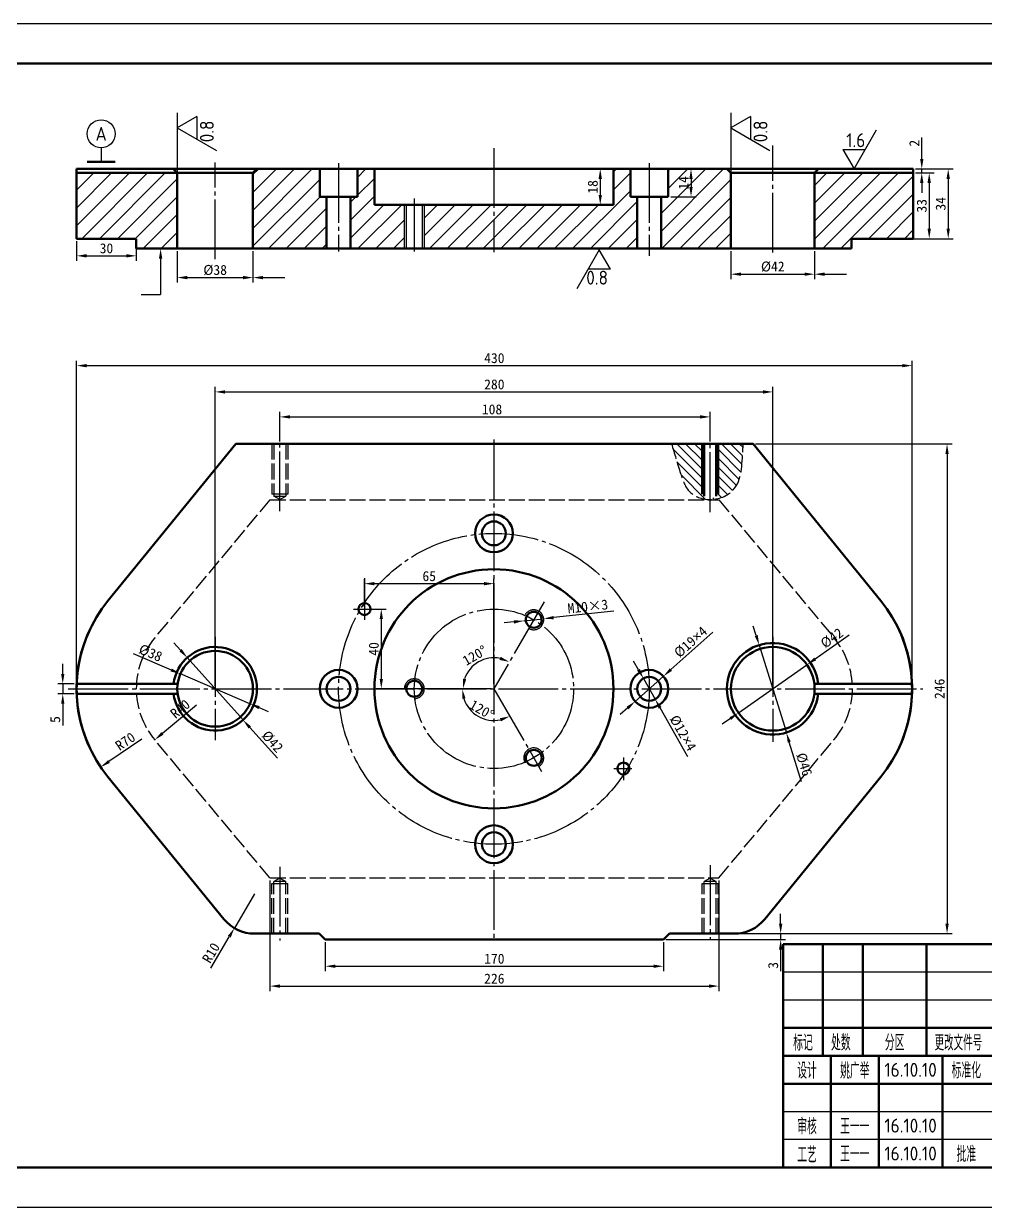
# Model space of a CAD drawing. Header units: millimetres. Extents: x 1179 to 3295, y -300 to 347.
# Drawn here: x 2914.1 to 3155.6, y 49 to 346 of the extents above; entities that cross this region are included whole.
import ezdxf
from ezdxf.enums import TextEntityAlignment as Align

# ---------------------------------------------------------------- set-up
doc = ezdxf.new("R2010")
doc.units = ezdxf.units.MM
doc.linetypes.add('点画线', pattern=[18, 15, -1, 1, -1])
doc.linetypes.add('虚线', pattern=[5, 4, -1])
for name, color, linetype in [('剖面线', 3, 'Continuous'), ('尺寸标注 @ 1', 6, 'Continuous'), ('文字', 7, 'Continuous'), ('标注', 3, 'Continuous'), ('点画线', 1, '点画线'), ('细实线', 1, 'Continuous'), ('虚线', 2, '虚线'), ('辅助线', 4, 'Continuous')]:
    doc.layers.add(name, color=color, linetype=linetype)
doc.layers.add('粗实线', color=7, linetype='Continuous', lineweight=50)
doc.styles.add('数字直体', font='isocp.shx')
doc.styles.add('汉字长仿宋体', font='hyswlongfangsong.ttf', dxfattribs={"width": 0.67})
doc.dimstyles.new('ISO-25', dxfattribs={"dimtxt": 2.5, "dimasz": 2.5, "dimexe": 1.25, "dimexo": 0.625, "dimtad": 1, "dimdsep": 46, "dimtxsty": 'Standard', "dimcen": 2.5, "dimadec": 0, "dimazin": 0, "dimtfac": 1, "dimtmove": 0, "dimatfit": 3, "dimfxl": 1, "dimarcsym": 0})

# ---------------------------------------------------------------- blocks, each defined once
blk = doc.blocks.new('不装订A3(带注释性)')
at = {"layer": '粗实线'}
for p, q in [((0, 277), (-400, 277)), ((0, 56), (-180, 56)), ((-180, 56), (-180, 0)), ((-180, 56), (-180, 28)), ((-170, 56), (-170, 28)), ((-160, 56), (-160, 28)), ((-144, 56), (-144, 28)), ((-100, 35), (-180, 35)), ((-50, 28), (-180, 28)), ((-168, 28), (-168, 0)), ((-156, 28), (-156, 0)), ((-140, 28), (-140, 0)), ((-100, 21), (-180, 21)), ((-400, 0), (0, 0)), ((-180, 0), (0, 0))]:
    blk.add_line(p, q, dxfattribs=at)
at = {"layer": '细实线'}
for p, q in [((-100, 49), (-180, 49)), ((-100, 42), (-180, 42)), ((-100, 14), (-180, 14)), ((-100, 7), (-180, 7))]:
    blk.add_line(p, q, dxfattribs=at)
at = {"layer": '辅助线'}
blk.add_lwpolyline([(-410, -10), (10, -10), (10, 287), (-410, 287)], close=True, dxfattribs=at)
at = {"layer": '文字', "style": '汉字长仿宋体', "width": 0.67}
for s, height, p in [('标记', 3.5, (-175, 31.5)), ('处数', 3.5, (-165.51, 31.5)), ('分区', 3.5, (-152, 31.5)), ('更改文件号', 3.4, (-136, 31.5)), ('标准化', 3.5, (-134, 24.54)), ('设计', 3.5, (-174, 24.5)), ('审核', 3.5, (-174, 10.5)), ('工艺', 3.5, (-174, 3.46)), ('批准', 3.5, (-134, 3.54))]:
    blk.add_text(s, height=height, dxfattribs=at).set_placement(p, align=Align.MIDDLE)
for tag, height, p in [('单位名称', 7, (-25, 47)), ('图名', 7, (-25, 28)), ('设计者', 3.5, (-162, 24.46)), ('标准化', 3.5, (-122, 24.46)), ('质量', 3.5, (-68, 13.5)), ('审核者', 3.5, (-162, 10.46)), ('工艺者', 3.5, (-162, 3.54)), ('批准者', 3.5, (-122, 3.54))]:
    blk.add_attdef(tag, text='', height=height, dxfattribs=at).set_placement(p, align=Align.MIDDLE)
at = {"layer": '文字', "style": '数字直体'}
for tag, height, p in [('45', 5, (-75, 42)), ('16.10.10', 3.5, (-148, 24.5)), ('16.10.10', 3.5, (-108, 24.5)), ('1:1', 3.5, (-56, 13.5)), ('16.10.10', 3.5, (-148, 10.5)), ('001', 5, (-25, 9)), ('1', 3.5, (-87.01, 4.2)), ('1', 3.5, (-63.1, 4.31)), ('16.10.10', 3.5, (-148, 3.5)), ('16.10.10', 3.5, (-108, 3.57))]:
    blk.add_attdef(tag, text='', height=height, dxfattribs=at).set_placement(p, align=Align.MIDDLE)
blk = doc.blocks.new('*D64')
at = {"layer": 'Defpoints', "color": 0, "transparency": 16777216}
for p in [(2955.18, 186.9), (2969.2, 171.26)]:
    blk.add_point(p, dxfattribs=at)
at = {"layer": '标注', "color": 0, "lineweight": -2, "transparency": 16777216}
for p, q in [((2953.51, 188.76), (2951.84, 190.62)), ((2955.18, 186.9), (2969.2, 171.26)), ((2977.82, 161.65), (2970.87, 169.4))]:
    blk.add_line(p, q, dxfattribs=at)
at = {"layer": '标注', "color": 0, "transparency": 16777216}
for points in [[(2953.82, 189.04), (2953.2, 188.48), (2955.18, 186.9)], [(2971.18, 169.68), (2970.56, 169.12), (2969.2, 171.26)]]:
    blk.add_solid(points, dxfattribs=at)
at = {"layer": '标注', "color": 0, "transparency": 16777216, "insert": (2976.57, 165.84), "char_height": 2.5, "attachment_point": 5, "rotation": 311.8825}
blk.add_mtext('%%C42', dxfattribs=at)
blk = doc.blocks.new('*D65')
at = {"layer": 'Defpoints', "color": 0, "transparency": 16777216}
for p in [(2953.45, 182.82), (2970.92, 175.34)]:
    blk.add_point(p, dxfattribs=at)
at = {"layer": '标注', "color": 0, "lineweight": -2, "transparency": 16777216}
for p, q in [((2941.58, 187.9), (2951.16, 183.8)), ((2970.92, 175.34), (2953.45, 182.82)), ((2973.22, 174.36), (2975.52, 173.37))]:
    blk.add_line(p, q, dxfattribs=at)
at = {"layer": '标注', "color": 0, "transparency": 16777216}
for points in [[(2951.32, 184.18), (2950.99, 183.42), (2953.45, 182.82)], [(2973.38, 174.74), (2973.06, 173.97), (2970.92, 175.34)]]:
    blk.add_solid(points, dxfattribs=at)
at = {"layer": '标注', "color": 0, "transparency": 16777216, "insert": (2945.96, 188.07), "char_height": 2.5, "attachment_point": 5, "rotation": 336.8312}
blk.add_mtext('%%C38', dxfattribs=at)
blk = doc.blocks.new('*D59')
at = {"layer": 'Defpoints', "color": 0, "transparency": 16777216}
for p in [(3074.74, 182.23), (3067.64, 175.93)]:
    blk.add_point(p, dxfattribs=at)
at = {"layer": '标注', "color": 0, "lineweight": -2, "transparency": 16777216}
for p, q in [((3087.17, 193.27), (3076.61, 183.89)), ((3067.64, 175.93), (3074.74, 182.23)), ((3065.77, 174.27), (3063.9, 172.61))]:
    blk.add_line(p, q, dxfattribs=at)
at = {"layer": '标注', "color": 0, "transparency": 16777216}
for points in [[(3076.33, 184.2), (3076.89, 183.58), (3074.74, 182.23)], [(3065.49, 174.58), (3066.04, 173.95), (3067.64, 175.93)]]:
    blk.add_solid(points, dxfattribs=at)
at = {"layer": '标注', "color": 0, "transparency": 16777216, "insert": (3081.58, 190.81), "char_height": 2.5, "attachment_point": 5, "rotation": 41.6056}
blk.add_mtext('%%C19{\\fArial|b0|i0|c0|p34;×}4', dxfattribs=at)
blk = doc.blocks.new('*D66')
at = {"layer": 'Defpoints', "color": 0, "transparency": 16777216}
for p in [(3039.7, 196.13), (3044.67, 196.67)]:
    blk.add_point(p, dxfattribs=at)
at = {"layer": '标注', "color": 0, "lineweight": -2, "transparency": 16777216}
for p, q in [((3039.7, 196.13), (3044.67, 196.67)), ((3062.3, 198.55), (3047.16, 196.93)), ((3037.22, 195.87), (3034.73, 195.6))]:
    blk.add_line(p, q, dxfattribs=at)
at = {"layer": '标注', "color": 0, "transparency": 16777216}
for points in [[(3037.17, 196.28), (3037.26, 195.45), (3039.7, 196.13)], [(3047.12, 197.35), (3047.2, 196.52), (3044.67, 196.67)]]:
    blk.add_solid(points, dxfattribs=at)
at = {"layer": '标注', "color": 0, "transparency": 16777216, "insert": (3055.77, 199.74), "char_height": 2.5, "attachment_point": 5, "rotation": 6.1027}
blk.add_mtext('M10{\\fSimSun|b0|i0|c134|p2;×}3', dxfattribs=at)
blk = doc.blocks.new('*D67')
at = {"layer": 'Defpoints', "color": 0, "transparency": 16777216}
for p in [(3069.71, 181.69), (3072.66, 176.47)]:
    blk.add_point(p, dxfattribs=at)
at = {"layer": '标注', "color": 0, "lineweight": -2, "transparency": 16777216}
for p, q in [((3068.48, 183.87), (3067.25, 186.04)), ((3069.71, 181.69), (3072.66, 176.47)), ((3080.85, 162), (3073.9, 174.29))]:
    blk.add_line(p, q, dxfattribs=at)
at = {"layer": '标注', "color": 0, "transparency": 16777216}
for points in [[(3068.84, 184.07), (3068.12, 183.66), (3069.71, 181.69)], [(3074.26, 174.5), (3073.53, 174.09), (3072.66, 176.47)]]:
    blk.add_solid(points, dxfattribs=at)
at = {"layer": '标注', "color": 0, "transparency": 16777216, "insert": (3079.62, 167.98), "char_height": 2.5, "attachment_point": 5, "rotation": 299.4884}
blk.add_mtext('%%C12{\\fArial|b0|i0|c0|p34;×}4', dxfattribs=at)
blk = doc.blocks.new('*D68')
at = {"layer": 'Defpoints', "color": 0, "transparency": 16777216}
for p in [(3098.77, 190.06), (3105.6, 168.1)]:
    blk.add_point(p, dxfattribs=at)
at = {"layer": '标注', "color": 0, "lineweight": -2, "transparency": 16777216}
for p, q in [((3098.03, 192.45), (3097.29, 194.83)), ((3098.77, 190.06), (3105.6, 168.1)), ((3109.44, 155.76), (3106.35, 165.71))]:
    blk.add_line(p, q, dxfattribs=at)
at = {"layer": '标注', "color": 0, "transparency": 16777216}
for points in [[(3098.43, 192.57), (3097.63, 192.32), (3098.77, 190.06)], [(3106.74, 165.83), (3105.95, 165.59), (3105.6, 168.1)]]:
    blk.add_solid(points, dxfattribs=at)
at = {"layer": '标注', "color": 0, "transparency": 16777216, "insert": (3110.05, 160.1), "char_height": 2.5, "attachment_point": 5, "rotation": 287.277}
blk.add_mtext('%%C46', dxfattribs=at)
blk = doc.blocks.new('*D69')
at = {"layer": 'Defpoints', "color": 0, "transparency": 16777216}
for p in [(3110.78, 185.11), (3093.59, 173.05)]:
    blk.add_point(p, dxfattribs=at)
at = {"layer": '标注', "color": 0, "lineweight": -2, "transparency": 16777216}
for p, q in [((3121.35, 192.53), (3112.83, 186.55)), ((3093.59, 173.05), (3110.78, 185.11)), ((3091.55, 171.61), (3089.5, 170.17))]:
    blk.add_line(p, q, dxfattribs=at)
at = {"layer": '标注', "color": 0, "transparency": 16777216}
for points in [[(3112.59, 186.89), (3113.07, 186.21), (3110.78, 185.11)], [(3091.31, 171.95), (3091.79, 171.27), (3093.59, 173.05)]]:
    blk.add_solid(points, dxfattribs=at)
at = {"layer": '标注', "color": 0, "transparency": 16777216, "insert": (3117.04, 191.79), "char_height": 2.5, "attachment_point": 5, "rotation": 35.0657}
blk.add_mtext('%%C42', dxfattribs=at)
blk = doc.blocks.new('*D70')
at = {"layer": 'Defpoints', "color": 0, "transparency": 16777216}
for p in [(2999.69, 199.08), (3003.9, 179.08), (3032.19, 179.08)]:
    blk.add_point(p, dxfattribs=at)
at = {"layer": '标注', "color": 0, "lineweight": -2, "transparency": 16777216}
for p, q in [((3000.31, 199.08), (3005.15, 199.08)), ((3003.9, 196.58), (3003.9, 181.58)), ((3031.56, 179.08), (3002.65, 179.08))]:
    blk.add_line(p, q, dxfattribs=at)
at = {"layer": '标注', "color": 0, "transparency": 16777216}
for points in [[(3003.49, 196.58), (3004.32, 196.58), (3003.9, 199.08)], [(3003.49, 181.58), (3004.32, 181.58), (3003.9, 179.08)]]:
    blk.add_solid(points, dxfattribs=at)
at = {"layer": '标注', "color": 0, "transparency": 16777216, "insert": (3002.03, 189.08), "char_height": 2.5, "attachment_point": 5, "rotation": 90}
blk.add_mtext('40', dxfattribs=at)
blk = doc.blocks.new('*D71')
at = {"layer": 'Defpoints', "color": 0, "transparency": 16777216}
for p in [(3032.19, 205.46), (2999.69, 199.08), (3032.19, 179.7)]:
    blk.add_point(p, dxfattribs=at)
at = {"layer": '标注', "color": 0, "lineweight": -2, "transparency": 16777216}
for p, q in [((2999.69, 199.7), (2999.69, 206.71)), ((3002.19, 205.46), (3029.69, 205.46)), ((3032.19, 180.33), (3032.19, 206.71))]:
    blk.add_line(p, q, dxfattribs=at)
at = {"layer": '标注', "color": 0, "transparency": 16777216}
for points in [[(3002.19, 205.88), (3002.19, 205.04), (2999.69, 205.46)], [(3029.69, 205.88), (3029.69, 205.04), (3032.19, 205.46)]]:
    blk.add_solid(points, dxfattribs=at)
at = {"layer": '标注', "color": 0, "transparency": 16777216, "insert": (3015.94, 207.34), "char_height": 2.5, "attachment_point": 5}
blk.add_mtext('65', dxfattribs=at)
blk = doc.blocks.new('*D60')
at = {"layer": 'Defpoints', "color": 0, "transparency": 16777216}
for p in [(3137.42, 308.52), (3135.92, 292.02), (3141.47, 292.02)]:
    blk.add_point(p, dxfattribs=at)
at = {"layer": '标注', "color": 0, "lineweight": -2, "transparency": 16777216}
for p, q in [((3138.05, 308.52), (3142.72, 308.52)), ((3141.47, 306.02), (3141.47, 294.52)), ((3136.55, 292.02), (3142.72, 292.02))]:
    blk.add_line(p, q, dxfattribs=at)
at = {"layer": '标注', "color": 0, "transparency": 16777216}
for points in [[(3141.05, 306.02), (3141.89, 306.02), (3141.47, 308.52)], [(3141.05, 294.52), (3141.89, 294.52), (3141.47, 292.02)]]:
    blk.add_solid(points, dxfattribs=at)
at = {"layer": '标注', "color": 0, "transparency": 16777216, "insert": (3139.6, 300.27), "char_height": 2.5, "attachment_point": 5, "rotation": 90}
blk.add_mtext('33', dxfattribs=at)
blk = doc.blocks.new('*D72')
at = {"layer": 'Defpoints', "color": 0, "transparency": 16777216}
for p in [(3137.42, 309.52), (3135.92, 292.02), (3146.24, 292.02)]:
    blk.add_point(p, dxfattribs=at)
at = {"layer": '标注', "color": 0, "lineweight": -2, "transparency": 16777216}
for p, q in [((3138.05, 309.52), (3147.49, 309.52)), ((3146.24, 307.02), (3146.24, 294.52)), ((3136.55, 292.02), (3147.49, 292.02))]:
    blk.add_line(p, q, dxfattribs=at)
at = {"layer": '标注', "color": 0, "transparency": 16777216}
for points in [[(3145.82, 307.02), (3146.66, 307.02), (3146.24, 309.52)], [(3145.82, 294.52), (3146.66, 294.52), (3146.24, 292.02)]]:
    blk.add_solid(points, dxfattribs=at)
at = {"layer": '标注', "color": 0, "transparency": 16777216, "insert": (3144.36, 300.77), "char_height": 2.5, "attachment_point": 5, "rotation": 90}
blk.add_mtext('34', dxfattribs=at)
blk = doc.blocks.new('*D73')
at = {"layer": 'Defpoints', "color": 0, "transparency": 16777216}
for p in [(3137.42, 309.52), (3137.42, 308.52), (3139.6, 308.52)]:
    blk.add_point(p, dxfattribs=at)
at = {"layer": '标注', "color": 0, "lineweight": -2, "transparency": 16777216}
for p, q in [((3139.6, 312.02), (3139.6, 317.44)), ((3138.05, 309.52), (3140.85, 309.52)), ((3139.6, 308.52), (3139.6, 309.52)), ((3138.05, 308.52), (3140.85, 308.52)), ((3139.6, 306.02), (3139.6, 303.52))]:
    blk.add_line(p, q, dxfattribs=at)
at = {"layer": '标注', "color": 0, "transparency": 16777216}
for points in [[(3139.18, 312.02), (3140.02, 312.02), (3139.6, 309.52)], [(3139.18, 306.02), (3140.02, 306.02), (3139.6, 308.52)]]:
    blk.add_solid(points, dxfattribs=at)
at = {"layer": '标注', "color": 0, "transparency": 16777216, "insert": (3137.73, 315.98), "char_height": 2.5, "attachment_point": 5, "rotation": 90}
blk.add_mtext('2', dxfattribs=at)
blk = doc.blocks.new('*D74')
at = {"layer": 'Defpoints', "color": 0, "transparency": 16777216}
for p in [(2989.84, 116.14), (3074.75, 116.14), (3074.75, 109.47)]:
    blk.add_point(p, dxfattribs=at)
at = {"layer": '标注', "color": 0, "lineweight": -2, "transparency": 16777216}
for p, q in [((2989.84, 115.52), (2989.84, 108.22)), ((3074.75, 115.52), (3074.75, 108.22)), ((2992.34, 109.47), (3072.25, 109.47))]:
    blk.add_line(p, q, dxfattribs=at)
at = {"layer": '标注', "color": 0, "transparency": 16777216}
for points in [[(2992.34, 109.88), (2992.34, 109.05), (2989.84, 109.47)], [(3072.25, 109.88), (3072.25, 109.05), (3074.75, 109.47)]]:
    blk.add_solid(points, dxfattribs=at)
at = {"layer": '标注', "color": 0, "transparency": 16777216, "insert": (3032.29, 111.34), "char_height": 2.5, "attachment_point": 5}
blk.add_mtext('170', dxfattribs=at)
blk = doc.blocks.new('*D75')
at = {"layer": 'Defpoints', "color": 0, "transparency": 16777216}
for p in [(2975.95, 131.63), (3088.64, 131.63), (3088.64, 104.48)]:
    blk.add_point(p, dxfattribs=at)
at = {"layer": '标注', "color": 0, "lineweight": -2, "transparency": 16777216}
for p, q in [((2975.95, 131), (2975.95, 103.23)), ((3088.64, 131), (3088.64, 103.23)), ((2978.45, 104.48), (3086.14, 104.48))]:
    blk.add_line(p, q, dxfattribs=at)
at = {"layer": '标注', "color": 0, "transparency": 16777216}
for points in [[(2978.45, 104.9), (2978.45, 104.06), (2975.95, 104.48)], [(3086.14, 104.9), (3086.14, 104.06), (3088.64, 104.48)]]:
    blk.add_solid(points, dxfattribs=at)
at = {"layer": '标注', "color": 0, "transparency": 16777216, "insert": (3032.29, 106.35), "char_height": 2.5, "attachment_point": 5}
blk.add_mtext('226', dxfattribs=at)
blk = doc.blocks.new('*D76')
at = {"layer": 'Defpoints', "color": 0, "transparency": 16777216}
for p in [(2972.1, 127.63), (2967.02, 119.03)]:
    blk.add_point(p, dxfattribs=at)
at = {"layer": '标注', "color": 0, "lineweight": -2, "transparency": 16777216}
for p, q in [((2972.1, 127.63), (2967.02, 119.03)), ((2961.08, 108.99), (2965.74, 116.88))]:
    blk.add_line(p, q, dxfattribs=at)
at = {"layer": '标注', "color": 0, "transparency": 16777216}
blk.add_solid([(2965.38, 117.09), (2966.1, 116.67), (2967.02, 119.03)], dxfattribs=at)
at = {"layer": '标注', "color": 0, "transparency": 16777216, "insert": (2961.16, 112.82), "char_height": 2.5, "attachment_point": 5, "rotation": 59.3916}
blk.add_mtext('R10', dxfattribs=at)
blk = doc.blocks.new('*D61')
at = {"layer": 'Defpoints', "color": 0, "transparency": 16777216}
for p in [(2962.36, 179.08), (2933.45, 159.42)]:
    blk.add_point(p, dxfattribs=at)
at = {"layer": '标注', "color": 0, "lineweight": -2, "transparency": 16777216}
blk.add_line((2943.79, 166.45), (2935.52, 160.83), dxfattribs=at)
at = {"layer": '标注', "color": 0, "transparency": 16777216}
blk.add_solid([(2935.28, 161.17), (2935.75, 160.48), (2933.45, 159.42)], dxfattribs=at)
at = {"layer": '标注', "color": 0, "transparency": 16777216, "insert": (2939.63, 165.89), "char_height": 2.5, "attachment_point": 5, "rotation": 34.2086}
blk.add_mtext('R70', dxfattribs=at)
blk = doc.blocks.new('*D62')
at = {"layer": 'Defpoints', "color": 0, "transparency": 16777216}
for p in [(2962.36, 179.08), (2947.03, 166.27)]:
    blk.add_point(p, dxfattribs=at)
at = {"layer": '标注', "color": 0, "lineweight": -2, "transparency": 16777216}
blk.add_line((2957.48, 175.01), (2948.95, 167.88), dxfattribs=at)
at = {"layer": '标注', "color": 0, "transparency": 16777216}
blk.add_solid([(2948.68, 168.2), (2949.21, 167.56), (2947.03, 166.27)], dxfattribs=at)
at = {"layer": '标注', "color": 0, "transparency": 16777216, "insert": (2953.4, 174.04), "char_height": 2.5, "attachment_point": 5, "rotation": 39.8577}
blk.add_mtext('R40', dxfattribs=at)
blk = doc.blocks.new('*D63')
at = {"layer": 'Defpoints', "color": 0, "transparency": 16777216}
for p in [(3102.22, 253.57), (2962.19, 179.08), (3102.22, 179.08)]:
    blk.add_point(p, dxfattribs=at)
at = {"layer": '标注', "color": 0, "lineweight": -2, "transparency": 16777216}
for p, q in [((2962.19, 179.7), (2962.19, 254.82)), ((2964.69, 253.57), (3099.72, 253.57)), ((3102.22, 179.7), (3102.22, 254.82))]:
    blk.add_line(p, q, dxfattribs=at)
at = {"layer": '标注', "color": 0, "transparency": 16777216}
for points in [[(2964.69, 253.99), (2964.69, 253.15), (2962.19, 253.57)], [(3099.72, 253.99), (3099.72, 253.15), (3102.22, 253.57)]]:
    blk.add_solid(points, dxfattribs=at)
at = {"layer": '标注', "color": 0, "transparency": 16777216, "insert": (3032.29, 255.45), "char_height": 2.5, "attachment_point": 5}
blk.add_mtext('280', dxfattribs=at)
blk = doc.blocks.new('*D77')
at = {"layer": 'Defpoints', "color": 0, "transparency": 16777216}
for p in [(3086.46, 247.3), (2978.46, 240.52), (3086.46, 240.52)]:
    blk.add_point(p, dxfattribs=at)
at = {"layer": '标注', "color": 0, "lineweight": -2, "transparency": 16777216}
for p, q in [((2978.46, 241.14), (2978.46, 248.55)), ((2980.96, 247.3), (3083.96, 247.3)), ((3086.46, 241.14), (3086.46, 248.55))]:
    blk.add_line(p, q, dxfattribs=at)
at = {"layer": '标注', "color": 0, "transparency": 16777216}
for points in [[(2980.96, 247.72), (2980.96, 246.89), (2978.46, 247.3)], [(3083.96, 247.72), (3083.96, 246.89), (3086.46, 247.3)]]:
    blk.add_solid(points, dxfattribs=at)
at = {"layer": '标注', "color": 0, "transparency": 16777216, "insert": (3031.71, 249.18), "char_height": 2.5, "attachment_point": 5}
blk.add_mtext('108', dxfattribs=at)
blk = doc.blocks.new('*D78')
at = {"layer": 'Defpoints', "color": 0, "transparency": 16777216}
for p in [(3097.23, 240.52), (3076.25, 117.64), (3145.95, 117.64)]:
    blk.add_point(p, dxfattribs=at)
at = {"layer": '标注', "color": 0, "lineweight": -2, "transparency": 16777216}
for p, q in [((3097.85, 240.52), (3147.2, 240.52)), ((3145.95, 238.02), (3145.95, 120.14)), ((3076.88, 117.64), (3147.2, 117.64))]:
    blk.add_line(p, q, dxfattribs=at)
at = {"layer": '标注', "color": 0, "transparency": 16777216}
for points in [[(3145.54, 238.02), (3146.37, 238.02), (3145.95, 240.52)], [(3145.54, 120.14), (3146.37, 120.14), (3145.95, 117.64)]]:
    blk.add_solid(points, dxfattribs=at)
at = {"layer": '标注', "color": 0, "transparency": 16777216, "insert": (3144.08, 179.08), "char_height": 2.5, "attachment_point": 5, "rotation": 90}
blk.add_mtext('246', dxfattribs=at)
blk = doc.blocks.new('*D79')
at = {"layer": 'Defpoints', "color": 0, "transparency": 16777216}
for p in [(3074.75, 116.14), (3076.25, 117.64), (3104.17, 116.14)]:
    blk.add_point(p, dxfattribs=at)
at = {"layer": '标注', "color": 0, "lineweight": -2, "transparency": 16777216}
for p, q in [((3104.17, 120.14), (3104.17, 122.64)), ((3075.38, 116.14), (3105.42, 116.14)), ((3076.88, 117.64), (3105.42, 117.64)), ((3104.17, 117.64), (3104.17, 116.14)), ((3104.17, 113.64), (3104.17, 108.23))]:
    blk.add_line(p, q, dxfattribs=at)
at = {"layer": '标注', "color": 0, "transparency": 16777216}
for points in [[(3103.76, 120.14), (3104.59, 120.14), (3104.17, 117.64)], [(3103.76, 113.64), (3104.59, 113.64), (3104.17, 116.14)]]:
    blk.add_solid(points, dxfattribs=at)
at = {"layer": '标注', "color": 0, "transparency": 16777216, "insert": (3102.3, 109.68), "char_height": 2.5, "attachment_point": 5, "rotation": 90}
blk.add_mtext('3', dxfattribs=at)
blk = doc.blocks.new('*D80')
at = {"layer": 'Defpoints', "color": 0, "transparency": 16777216}
for p in [(2927.42, 180.33), (2923.93, 177.83), (2927.42, 177.83)]:
    blk.add_point(p, dxfattribs=at)
at = {"layer": '标注', "color": 0, "lineweight": -2, "transparency": 16777216}
for p, q in [((2923.93, 182.83), (2923.93, 185.33)), ((2926.8, 180.33), (2922.68, 180.33)), ((2923.93, 180.33), (2923.93, 177.83)), ((2926.8, 177.83), (2922.68, 177.83)), ((2923.93, 175.33), (2923.93, 169.91))]:
    blk.add_line(p, q, dxfattribs=at)
at = {"layer": '标注', "color": 0, "transparency": 16777216}
for points in [[(2923.51, 182.83), (2924.34, 182.83), (2923.93, 180.33)], [(2923.51, 175.33), (2924.34, 175.33), (2923.93, 177.83)]]:
    blk.add_solid(points, dxfattribs=at)
at = {"layer": '标注', "color": 0, "transparency": 16777216, "insert": (2922.05, 171.37), "char_height": 2.5, "attachment_point": 5, "rotation": 90}
blk.add_mtext('5', dxfattribs=at)
blk = doc.blocks.new('*D81')
at = {"layer": 'Defpoints', "color": 0, "transparency": 16777216}
for p in [(3044.78, 200.89), (3030.84, 186.75), (2925.31, 179.08), (3032.19, 179.08), (3139.91, 179.08)]:
    blk.add_point(p, dxfattribs=at)
at = {"layer": '标注', "color": 0, "lineweight": -2, "transparency": 16777216}
blk.add_arc((3032.19, 179.08), 7.78, 78.4817, 161.5183, dxfattribs=at)
at = {"layer": '标注', "color": 0, "transparency": 16777216}
for points in [[(3033.89, 187.1), (3033.59, 186.32), (3036.08, 185.82)], [(3025.22, 181.48), (3024.39, 181.61), (3024.4, 179.08)]]:
    blk.add_solid(points, dxfattribs=at)
at = {"layer": '标注', "color": 0, "transparency": 16777216, "insert": (3027.36, 187.44), "char_height": 2.5, "attachment_point": 5, "rotation": 30}
blk.add_mtext('120°', dxfattribs=at)
blk = doc.blocks.new('*D82')
at = {"layer": 'Defpoints', "color": 0, "transparency": 16777216}
for p in [(2925.31, 179.08), (3032.19, 179.08), (3139.91, 179.08), (3026.09, 173.97), (3044.15, 158.35)]:
    blk.add_point(p, dxfattribs=at)
at = {"layer": '标注', "color": 0, "lineweight": -2, "transparency": 16777216}
blk.add_arc((3032.19, 179.08), 7.96, 198.079, 281.921, dxfattribs=at)
at = {"layer": '标注', "color": 0, "transparency": 16777216}
for points in [[(3024.21, 176.54), (3025.04, 176.68), (3024.23, 179.08)], [(3033.68, 171.68), (3033.98, 170.91), (3036.17, 172.19)]]:
    blk.add_solid(points, dxfattribs=at)
at = {"layer": '标注', "color": 0, "transparency": 16777216, "insert": (3029.15, 173.81), "char_height": 2.5, "attachment_point": 5, "rotation": 330}
blk.add_mtext('120°', dxfattribs=at)
blk = doc.blocks.new('*D83')
at = {"layer": 'Defpoints', "color": 0, "transparency": 16777216}
for p in [(3137.19, 260.16), (2927.4, 179.08), (3137.19, 179.08)]:
    blk.add_point(p, dxfattribs=at)
at = {"layer": '标注', "color": 0, "lineweight": -2, "transparency": 16777216}
for p, q in [((2927.4, 179.7), (2927.4, 261.41)), ((3137.19, 179.7), (3137.19, 261.41)), ((2929.9, 260.16), (3134.69, 260.16))]:
    blk.add_line(p, q, dxfattribs=at)
at = {"layer": '标注', "color": 0, "transparency": 16777216}
for points in [[(2929.9, 260.58), (2929.9, 259.75), (2927.4, 260.16)], [(3134.69, 260.58), (3134.69, 259.75), (3137.19, 260.16)]]:
    blk.add_solid(points, dxfattribs=at)
at = {"layer": '标注', "color": 0, "transparency": 16777216, "insert": (3032.29, 262.04), "char_height": 2.5, "attachment_point": 5}
blk.add_mtext('430', dxfattribs=at)
blk = doc.blocks.new('*D84')
at = {"layer": 'Defpoints', "color": 0, "transparency": 16777216}
for p in [(3091.69, 289.52), (3112.69, 289.52), (3112.69, 283.11)]:
    blk.add_point(p, dxfattribs=at)
at = {"layer": '标注', "color": 0, "lineweight": -2, "transparency": 16777216}
for p, q in [((3091.69, 288.9), (3091.69, 281.86)), ((3112.69, 288.9), (3112.69, 281.86)), ((3094.19, 283.11), (3110.19, 283.11))]:
    blk.add_line(p, q, dxfattribs=at)
at = {"layer": '标注', "color": 0, "transparency": 16777216}
for points in [[(3094.19, 283.53), (3094.19, 282.7), (3091.69, 283.11)], [(3110.19, 283.53), (3110.19, 282.7), (3112.69, 283.11)]]:
    blk.add_solid(points, dxfattribs=at)
at = {"layer": '标注', "color": 0, "transparency": 16777216, "insert": (3102.19, 284.99), "char_height": 2.5, "attachment_point": 5}
blk.add_mtext('%%C42', dxfattribs=at)
blk = doc.blocks.new('*D85')
at = {"layer": 'Defpoints', "color": 0, "transparency": 16777216}
for p in [(3075.94, 309.52), (3075.94, 302.52), (3081.67, 302.52)]:
    blk.add_point(p, dxfattribs=at)
at = {"layer": '标注', "color": 0, "lineweight": -2, "transparency": 16777216}
for p, q in [((3076.56, 309.52), (3082.92, 309.52)), ((3081.67, 307.02), (3081.67, 305.02)), ((3076.56, 302.52), (3082.92, 302.52))]:
    blk.add_line(p, q, dxfattribs=at)
at = {"layer": '标注', "color": 0, "transparency": 16777216}
for points in [[(3081.25, 307.02), (3082.08, 307.02), (3081.67, 309.52)], [(3081.25, 305.02), (3082.08, 305.02), (3081.67, 302.52)]]:
    blk.add_solid(points, dxfattribs=at)
at = {"layer": '标注', "color": 0, "transparency": 16777216, "insert": (3079.79, 306.02), "char_height": 2.5, "attachment_point": 5, "rotation": 90}
blk.add_mtext('14', dxfattribs=at)
blk = doc.blocks.new('*D86')
at = {"layer": 'Defpoints', "color": 0, "transparency": 16777216}
for p in [(2927.4, 292.02), (2942.4, 292.02), (2942.4, 287.72)]:
    blk.add_point(p, dxfattribs=at)
at = {"layer": '标注', "color": 0, "lineweight": -2, "transparency": 16777216}
for p, q in [((2927.4, 291.4), (2927.4, 286.47)), ((2942.4, 291.4), (2942.4, 286.47)), ((2929.9, 287.72), (2939.9, 287.72))]:
    blk.add_line(p, q, dxfattribs=at)
at = {"layer": '标注', "color": 0, "transparency": 16777216}
for points in [[(2929.9, 288.14), (2929.9, 287.3), (2927.4, 287.72)], [(2939.9, 288.14), (2939.9, 287.3), (2942.4, 287.72)]]:
    blk.add_solid(points, dxfattribs=at)
at = {"layer": '标注', "color": 0, "transparency": 16777216, "insert": (2934.9, 289.59), "char_height": 2.5, "attachment_point": 5}
blk.add_mtext('30', dxfattribs=at)
blk = doc.blocks.new('*D87')
at = {"layer": 'Defpoints', "color": 0, "transparency": 16777216}
for p in [(2952.69, 289.52), (2971.69, 289.52), (2971.69, 282.26)]:
    blk.add_point(p, dxfattribs=at)
at = {"layer": '标注', "color": 0, "lineweight": -2, "transparency": 16777216}
for p, q in [((2952.69, 288.9), (2952.69, 281.01)), ((2971.69, 288.9), (2971.69, 281.01)), ((2955.19, 282.26), (2969.19, 282.26))]:
    blk.add_line(p, q, dxfattribs=at)
at = {"layer": '标注', "color": 0, "transparency": 16777216}
for points in [[(2955.19, 282.68), (2955.19, 281.84), (2952.69, 282.26)], [(2969.19, 282.68), (2969.19, 281.84), (2971.69, 282.26)]]:
    blk.add_solid(points, dxfattribs=at)
at = {"layer": '标注', "color": 0, "transparency": 16777216, "insert": (2962.19, 284.13), "char_height": 2.5, "attachment_point": 5}
blk.add_mtext('%%C38', dxfattribs=at)
blk = doc.blocks.new('*D88')
at = {"layer": 'Defpoints', "color": 0, "transparency": 16777216}
for p in [(3062.19, 309.52), (3058.88, 300.52), (3062.19, 300.52)]:
    blk.add_point(p, dxfattribs=at)
at = {"layer": '标注', "color": 0, "lineweight": -2, "transparency": 16777216}
for p, q in [((3061.56, 309.52), (3057.63, 309.52)), ((3058.88, 307.02), (3058.88, 303.02)), ((3061.56, 300.52), (3057.63, 300.52))]:
    blk.add_line(p, q, dxfattribs=at)
at = {"layer": '标注', "color": 0, "transparency": 16777216}
for points in [[(3058.46, 307.02), (3059.3, 307.02), (3058.88, 309.52)], [(3058.46, 303.02), (3059.3, 303.02), (3058.88, 300.52)]]:
    blk.add_solid(points, dxfattribs=at)
at = {"layer": '标注', "color": 0, "transparency": 16777216, "insert": (3057.01, 305.02), "char_height": 2.5, "attachment_point": 5, "rotation": 90}
blk.add_mtext('18', dxfattribs=at)

msp = doc.modelspace()

# ---------------------------------------------------------------- hatches: boundary and pattern name
at = {"layer": '剖面线'}
h = msp.add_hatch(dxfattribs=at)
h.set_pattern_fill('ANSI31', color=256, scale=0.5, angle=90)
h.set_pattern_definition([(135, (2346.9478, 1.8329), (-1.122532, -1.122532), [])])
edge = h.paths.add_edge_path()
edge.add_line((3084.455, 240.579), (3076.773, 240.579))
edge.add_spline(control_points=[(3076.773, 240.579), (3077.49, 238.122), (3078.717, 234.008), (3080.769, 227.904), (3084.478, 226.585), (3086.402, 226.579), (3086.455, 226.579)], knot_values=[5.2920281, 5.2920281, 5.2920281, 5.2920281, 20.8632073, 31.1580054, 41.7515903, 42.0517666, 42.0517666, 42.0517666, 42.0517666], degree=3, periodic=0)
edge.add_line((3086.455, 226.579), (3084.955, 227.445))
edge.add_line((3084.955, 227.445), (3084.955, 227.945))
edge.add_line((3084.955, 227.945), (3084.455, 227.945))
edge.add_line((3084.455, 227.945), (3084.455, 240.579))
edge = h.paths.add_edge_path()
edge.add_spline(control_points=[(3086.455, 226.579), (3088.686, 226.593), (3094.376, 228.907), (3094.451, 235.073), (3094.643, 238.474)], knot_values=[42.0517666, 42.0517666, 42.0517666, 42.0517666, 54.677533, 74.2185385, 74.2185385, 74.2185385, 74.2185385], degree=3, periodic=0)
edge.add_line((3094.643, 238.474), (3088.455, 236.72))
edge.add_line((3088.455, 236.72), (3088.455, 227.945))
edge.add_line((3088.455, 227.945), (3087.955, 227.945))
edge.add_line((3087.955, 227.945), (3087.955, 227.445))
edge.add_line((3087.955, 227.445), (3086.455, 226.579))
edge = h.paths.add_edge_path()
edge.add_spline(control_points=[(3094.643, 238.474), (3094.652, 238.629), (3094.694, 239.344), (3094.747, 240.04), (3094.792, 240.579)], knot_values=[74.2185385, 74.2185385, 74.2185385, 74.2185385, 75.1091242, 78.3467181, 78.3467181, 78.3467181, 78.3467181], degree=3, periodic=0)
edge.add_line((3094.792, 240.579), (3088.455, 240.579))
edge.add_line((3088.455, 240.579), (3088.455, 236.72))
edge.add_line((3088.455, 236.72), (3094.643, 238.474))
at = {"layer": '标注'}
h = msp.add_hatch(dxfattribs=at)
h.set_pattern_fill('ANSI31', color=256)
h.set_pattern_definition([(45, (2223.6, 94.3263), (-2.245064, 2.245064), [])])
h.paths.add_polyline_path([(2952.688, 308.52), (2927.399, 308.52), (2927.399, 292.02), (2942.399, 292.02), (2942.399, 289.52), (2952.688, 289.52)])
h.paths.add_polyline_path([(2990.188, 302.52), (2988.438, 302.52), (2988.438, 309.52), (2972.688, 309.52), (2971.688, 308.52), (2971.688, 289.52), (2990.188, 289.52)])
h.paths.add_polyline_path([(3009.688, 300.52), (3002.188, 300.52), (3002.188, 309.52), (2997.938, 309.52), (2997.938, 302.52), (2996.188, 302.52), (2996.188, 289.52), (3009.688, 289.52)])
h.paths.add_polyline_path([(3032.188, 300.52), (3014.688, 300.52), (3014.688, 289.52), (3032.188, 289.52)])
h.paths.add_polyline_path([(3068.188, 300.431), (3068.188, 302.52), (3066.438, 302.52), (3066.438, 309.52), (3062.188, 309.52), (3062.188, 300.52), (3032.188, 300.52), (3032.188, 289.52), (3068.188, 289.52)])
h.paths.add_polyline_path([(3091.688, 308.52), (3090.688, 309.52), (3075.938, 309.52), (3075.938, 302.52), (3074.188, 302.52), (3074.188, 289.52), (3091.688, 289.52)])
h.paths.add_polyline_path([(3137.423, 308.52), (3112.688, 308.52), (3112.688, 289.52), (3121.976, 289.52), (3121.976, 292.02), (3137.445, 292.02)])

# ---------------------------------------------------------------- linework, layer by layer
at = {"layer": '文字'}
for p, q in [((3010.188, 300.52), (3010.188, 289.52)), ((3014.188, 300.52), (3014.188, 289.52))]:
    msp.add_line(p, q, dxfattribs=at)
at = {"layer": '标注'}
for p, q in [((2952.688, 323.559), (2952.688, 308.52)), ((2957.588, 322.671), (2952.688, 319.842)), ((2957.588, 322.671), (2957.588, 317.013)), ((3091.688, 323.559), (3091.688, 308.52)), ((3096.588, 322.671), (3091.688, 319.842)), ((3096.588, 322.671), (3096.588, 317.013)), ((2952.688, 319.842), (2962.488, 314.184)), ((3091.688, 319.842), (3101.488, 314.184)), ((3122.599, 309.52), (3128.257, 319.32)), ((2933.571, 314.827), (2933.571, 311.327)), ((3119.77, 314.42), (3125.428, 314.42)), ((3119.77, 314.42), (3122.599, 309.52)), ((3058.622, 289.252), (3052.964, 279.452)), ((3061.452, 284.352), (3058.622, 289.252)), ((3061.452, 284.352), (3055.793, 284.352)), ((2943.593, 278.004), (2948.492, 278.004))]:
    msp.add_line(p, q, dxfattribs=at)
at = {"layer": '标注', "linetype": 'ByBlock', "lineweight": -2}
for points in [[(2948.492, 287.02), (2948.492, 278.004)], [(2974.188, 282.26), (2979.664, 282.26)], [(3115.188, 283.113), (3120.664, 283.113)]]:
    msp.add_lwpolyline(points, dxfattribs=at)
at = {"layer": '标注'}
msp.add_circle((2933.571, 318.327), 3.5, dxfattribs=at)
for points in [[(2948.075, 287.02), (2948.492, 289.52), (2948.908, 287.02)], [(2974.188, 281.843), (2971.688, 282.26), (2974.188, 282.676)], [(3115.188, 282.697), (3112.688, 283.113), (3115.188, 283.53)]]:
    msp.add_solid(points, dxfattribs=at)
at = {"layer": '点画线'}
for p, q in [((3102.188, 288.517), (3102.188, 315.388)), ((3032.188, 314.74), (3032.188, 288.663)), ((2962.188, 286.858), (2962.188, 311.143)), ((2993.188, 310.984), (2993.188, 288.833)), ((3071.188, 310.984), (3071.188, 287.705)), ((3012.188, 302.095), (3012.188, 288.833)), ((2978.455, 223.621), (2978.455, 242.09)), ((3032.188, 241.593), (3032.188, 115.796)), ((3086.455, 223.43), (3086.455, 242.129)), ((2999.688, 206.813), (2999.688, 201.168)), ((2996.957, 199.079), (3002.127, 199.079)), ((2999.688, 201.919), (2999.688, 196.414)), ((3044.779, 200.888), (3032.188, 179.079)), ((2962.188, 192.083), (2962.188, 166.207)), ((3102.188, 192.083), (3102.188, 165.76)), ((2925.315, 179.079), (3139.905, 179.079)), ((3032.188, 179.079), (3044.154, 158.354)), ((3064.688, 161.813), (3064.688, 156.168)), ((3062.323, 159.079), (3066.837, 159.079)), ((2978.455, 134.444), (2978.455, 115.883)), ((3086.455, 134.793), (3086.455, 116.19))]:
    msp.add_line(p, q, dxfattribs=at)
for radius in [39, 20]:
    msp.add_circle((3032.188, 179.079), radius, dxfattribs=at)
for centre, start, end in [((3042.188, 196.4), 240, 150), ((3012.188, 179.079), 270, 180), ((3042.188, 161.759), 300, 210)]:
    msp.add_arc(centre, 2.5, start, end, dxfattribs=at)
at = {"layer": '粗实线'}
for p, q in [((2927.399, 292.02), (2927.399, 309.52)), ((2927.399, 309.52), (3002.188, 309.52)), ((2937.071, 311.327), (2930.071, 311.327)), ((2951.688, 309.52), (2952.688, 308.52)), ((2972.688, 309.52), (2971.688, 308.52)), ((2988.438, 302.52), (2988.438, 309.52)), ((2997.938, 302.52), (2997.938, 309.52)), ((3002.188, 300.52), (3002.188, 309.52)), ((3002.188, 309.52), (3062.188, 309.52)), ((3062.188, 309.52), (3137.422, 309.52)), ((3062.188, 309.52), (3062.188, 300.52)), ((3066.438, 302.52), (3066.438, 309.52)), ((3075.938, 302.52), (3075.938, 309.52)), ((3090.688, 309.52), (3091.688, 308.52)), ((3113.688, 309.52), (3112.688, 308.52)), ((3137.422, 309.52), (3137.445, 292.02)), ((2952.688, 308.52), (2927.399, 308.52)), ((2952.688, 308.52), (2952.688, 289.52)), ((2952.688, 308.52), (2971.688, 308.52)), ((2971.688, 308.52), (2971.688, 289.52)), ((3095.188, 308.52), (3091.688, 308.52)), ((3091.688, 308.52), (3091.688, 289.52)), ((3112.688, 308.52), (3095.188, 308.52)), ((3112.688, 289.52), (3112.688, 308.52)), ((3112.688, 308.52), (3137.422, 308.52)), ((2988.438, 302.52), (2997.938, 302.52)), ((2990.188, 302.52), (2990.188, 289.52)), ((2996.188, 302.52), (2996.188, 289.52)), ((2996.188, 289.52), (2996.188, 300.431)), ((3002.188, 300.52), (3062.188, 300.52)), ((3075.938, 302.52), (3066.438, 302.52)), ((3068.188, 302.52), (3068.188, 292.02)), ((3068.188, 289.52), (3068.188, 300.431)), ((3074.188, 302.52), (3074.188, 289.52)), ((2942.399, 292.02), (2927.399, 292.02)), ((2942.399, 292.02), (2942.399, 289.52)), ((3137.445, 292.02), (3121.976, 292.02)), ((3121.976, 292.02), (3121.976, 289.52)), ((2942.399, 289.52), (3121.976, 289.52)), ((3084.455, 240.579), (3084.455, 227.945)), ((3084.955, 240.579), (3084.955, 227.445)), ((3087.955, 240.579), (3087.955, 227.445)), ((3088.455, 240.579), (3088.455, 227.945)), ((2967.359, 240.518), (2935.271, 201.181)), ((2967.359, 240.518), (3032.294, 240.518)), ((3032.294, 240.518), (3097.229, 240.518)), ((3097.229, 240.518), (3129.318, 201.181)), ((2927.422, 180.329), (2952.771, 180.329)), ((3137.167, 180.329), (3112.613, 180.329)), ((2927.422, 177.829), (2952.771, 177.829)), ((3137.167, 177.829), (3112.613, 177.829)), ((2964.361, 121.316), (2935.271, 156.978)), ((3100.227, 121.316), (3129.318, 156.978)), ((2988.338, 117.641), (2972.102, 117.641)), ((2988.338, 117.641), (2989.837, 116.142)), ((3074.752, 116.142), (2989.837, 116.142)), ((3074.752, 116.142), (3076.25, 117.641)), ((3076.25, 117.641), (3092.486, 117.641))]:
    msp.add_line(p, q, dxfattribs=at)
for centre, radius in [((3032.188, 218.079), 4.75), ((3032.188, 218.079), 3), ((3032.188, 179.079), 30), ((2999.688, 199.079), 1.5), ((3042.188, 196.4), 2), ((2962.188, 179.079), 9.5), ((3102.188, 179.079), 10.5), ((2993.188, 179.079), 4.75), ((2993.188, 179.079), 3), ((3071.188, 179.079), 4.75), ((3071.188, 179.079), 3), ((3012.188, 179.079), 2), ((3042.188, 161.759), 2), ((3064.688, 159.079), 1.5), ((3032.188, 140.079), 4.75), ((3032.188, 140.079), 3)]:
    msp.add_circle(centre, radius, dxfattribs=at)
for centre, radius, start, end in [((2962.364, 179.079), 34.965, 140.79445, 205.37693), ((3102.224, 179.079), 34.965, 334.62307, 39.20555), ((2962.364, 179.079), 34.965, 154.62307, 219.20555), ((3102.224, 179.079), 34.965, 320.79445, 25.37693), ((3102.188, 179.079), 11.5, 6.24013, 353.75987), ((2962.188, 179.079), 10.5, 186.83714, 173.16286), ((2972.102, 127.631), 9.99, 219.20555, 270), ((3092.486, 127.631), 9.99, 270, 320.79445)]:
    msp.add_arc(centre, radius, start, end, dxfattribs=at)
at = {"layer": '细实线'}
for p, q in [((3009.688, 300.52), (3009.688, 289.52)), ((3014.688, 300.52), (3014.688, 289.52))]:
    msp.add_line(p, q, dxfattribs=at)
at = {"layer": '虚线'}
for p, q in [((2976.455, 240.579), (2976.455, 227.945)), ((2976.955, 240.579), (2976.955, 227.445)), ((2979.955, 240.579), (2979.955, 227.445)), ((2980.455, 240.579), (2980.455, 227.945)), ((2975.954, 226.532), (2947.027, 191.884)), ((2975.954, 226.532), (3088.635, 226.532)), ((2980.455, 227.945), (2976.455, 227.945)), ((2978.455, 226.579), (2976.955, 227.445)), ((2976.955, 227.445), (2979.955, 227.445)), ((2978.455, 226.579), (2979.955, 227.445)), ((3088.635, 226.532), (3117.562, 191.884)), ((2975.954, 131.627), (2947.027, 166.274)), ((3088.635, 131.627), (3117.562, 166.274)), ((2975.954, 131.627), (3088.635, 131.627)), ((2978.455, 131.579), (2976.955, 130.713)), ((2976.955, 117.579), (2976.955, 130.713)), ((2979.955, 130.713), (2976.955, 130.713)), ((2978.455, 131.579), (2979.955, 130.713)), ((2979.955, 117.579), (2979.955, 130.713)), ((3086.455, 131.579), (3084.955, 130.713)), ((3084.955, 117.579), (3084.955, 130.713)), ((3087.955, 130.713), (3084.955, 130.713)), ((3086.455, 131.579), (3087.955, 130.713)), ((3087.955, 117.579), (3087.955, 130.713)), ((2976.455, 117.579), (2976.455, 130.213)), ((2976.455, 130.213), (2980.455, 130.213)), ((2980.455, 117.579), (2980.455, 130.213)), ((3084.455, 117.579), (3084.455, 130.213)), ((3084.455, 130.213), (3088.455, 130.213)), ((3088.455, 117.579), (3088.455, 130.213))]:
    msp.add_line(p, q, dxfattribs=at)
for centre, start, end in [((2962.364, 179.079), 140.14228, 219.85772), ((3102.224, 179.079), 320.14228, 39.85772)]:
    msp.add_arc(centre, 19.98, start, end, dxfattribs=at)
msp.add_open_spline([(3076.773, 240.579), (3077.49, 238.122), (3078.717, 234.008), (3080.769, 227.904), (3086.688, 225.8), (3094.534, 228.912), (3094.443, 236.049), (3094.747, 240.04), (3094.792, 240.579)], degree=3, knots=[5.2920281, 5.2920281, 5.2920281, 5.2920281, 20.8632073, 31.1580054, 41.7515903, 54.677533, 75.1091242, 78.3467181, 78.3467181, 78.3467181, 78.3467181], dxfattribs=at)

# ---------------------------------------------------------------- block references
at = {"layer": '尺寸标注 @ 1'}
ref = msp.add_blockref('不装订A3(带注释性)', (3284.791, 58.972), dxfattribs=at)
ref.add_attrib('16.10.10', '16.10.10', dxfattribs={"layer": '文字', "height": 3.5, "style": '数字直体'}).set_placement((3136.791, 62.472), align=Align.MIDDLE)
ref.add_attrib('16.10.10', '16.10.10', dxfattribs={"layer": '文字', "height": 3.5, "style": '数字直体'}).set_placement((3136.791, 69.472), align=Align.MIDDLE)
ref.add_attrib('16.10.10', '16.10.10', dxfattribs={"layer": '文字', "height": 3.5, "style": '数字直体'}).set_placement((3136.791, 83.472), align=Align.MIDDLE)
ref.add_attrib('设计者', '姚广举', dxfattribs={"layer": '文字', "height": 3.5, "style": '汉字长仿宋体', "width": 0.67}).set_placement((3122.791, 83.436), align=Align.MIDDLE)
ref.add_attrib('审核者', '王一一', dxfattribs={"layer": '文字', "height": 3.5, "style": '汉字长仿宋体', "width": 0.67}).set_placement((3122.791, 69.436), align=Align.MIDDLE)
ref.add_attrib('工艺者', '王一一', dxfattribs={"layer": '文字', "height": 3.5, "style": '汉字长仿宋体', "width": 0.67}).set_placement((3122.791, 62.508), align=Align.MIDDLE)

# ---------------------------------------------------------------- texts
at = {"layer": '标注', "style": '数字直体'}
for p in [(2961.858, 321.665), (3100.858, 321.665)]:
    msp.add_attdef('0.8', text='3.2', height=3.5, rotation=90, dxfattribs=at).set_placement(p, align=Align.RIGHT)
msp.add_attdef('A', text='A', height=3.5, dxfattribs=at).set_placement((2933.571, 318.327), align=Align.MIDDLE)
for tag, p in [('1.6', (3125.428, 314.975)), ('0.8', (3060.816, 280.49))]:
    msp.add_attdef(tag, text='3.2', height=3.5, dxfattribs=at).set_placement(p, align=Align.RIGHT)

# ---------------------------------------------------------------- dimensions: what is measured, and where the dimension line sits
at = {"layer": '标注'}
for base, p1, p2, text, picture, middle in [((3139.6, 308.52), (3137.422, 309.52), (3137.422, 308.52), '2', '*D73', (3139.6, 315.978)), ((3145.952, 117.641), (3097.229, 240.518), (3076.25, 117.641), '246', '*D78', (3145.952, 179.079)), ((3003.904, 179.079), (2999.688, 199.079), (3032.188, 179.079), '40', '*D70', (3003.904, 189.079))]:
    dim = msp.add_linear_dim(base=base, p1=p1, p2=p2, angle=90, text=text, dimstyle='ISO-25', dxfattribs=at)
    dim.commit()
    dim.dimension.update_dxf_attribs({"geometry": picture, "text_midpoint": middle, "dimtype": 160})
for base, p1, p2, text, picture, middle in [((3058.88, 300.52), (3062.188, 309.52), (3062.188, 300.52), '18', '*D88', (3057.005, 305.02)), ((3081.668, 302.52), (3075.938, 309.52), (3075.938, 302.52), '14', '*D85', (3079.793, 306.02)), ((3146.239, 292.02), (3137.422, 309.52), (3135.922, 292.02), '34', '*D72', (3144.364, 300.77)), ((3141.471, 292.02), (3137.422, 308.52), (3135.922, 292.02), '33', '*D60', (3139.596, 300.27)), ((2923.928, 177.829), (2927.422, 180.329), (2927.422, 177.829), '5', '*D80', (2922.053, 171.371)), ((3104.174, 116.142), (3076.25, 117.641), (3074.752, 116.142), '3', '*D79', (3102.299, 109.684))]:
    dim = msp.add_linear_dim(base=base, p1=p1, p2=p2, angle=90, text=text, dimstyle='ISO-25', dxfattribs=at)
    dim.commit()
    dim.dimension.update_dxf_attribs({"geometry": picture, "text_midpoint": middle})
for base, p1, p2, text, picture, middle in [((2942.399, 287.719), (2927.399, 292.02), (2942.399, 292.02), '30', '*D86', (2934.899, 289.594)), ((2971.688, 282.26), (2952.688, 289.52), (2971.688, 289.52), '%%C38', '*D87', (2962.188, 284.135)), ((3112.688, 283.113), (3091.688, 289.52), (3112.688, 289.52), '%%C42', '*D84', (3102.188, 284.988)), ((3137.189, 260.163), (2927.399, 179.079), (3137.189, 179.079), '430', '*D83', (3032.294, 262.038)), ((3074.752, 109.467), (2989.837, 116.142), (3074.752, 116.142), '170', '*D74', (3032.294, 111.342))]:
    dim = msp.add_linear_dim(base=base, p1=p1, p2=p2, text=text, dimstyle='ISO-25', dxfattribs=at)
    dim.commit()
    dim.dimension.update_dxf_attribs({"geometry": picture, "text_midpoint": middle})
for base, p1, p2, text, picture, middle in [((3102.224, 253.57), (2962.188, 179.079), (3102.224, 179.079), '280', '*D63', (3032.294, 253.57)), ((3032.188, 205.461), (2999.688, 199.079), (3032.188, 179.704), '65', '*D71', (3015.938, 205.461)), ((3088.635, 104.479), (2975.954, 131.627), (3088.635, 131.627), '226', '*D75', (3032.294, 104.479))]:
    dim = msp.add_linear_dim(base=base, p1=p1, p2=p2, text=text, dimstyle='ISO-25', dxfattribs=at)
    dim.commit()
    dim.dimension.update_dxf_attribs({"geometry": picture, "text_midpoint": middle, "dimtype": 160})
dim = msp.add_linear_dim(base=(3086.455, 247.304), p1=(2978.455, 240.518), p2=(3086.455, 240.518), dimstyle='ISO-25', dxfattribs=at)
dim.commit()
dim.dimension.update_dxf_attribs({"geometry": '*D77', "text_midpoint": (3031.706, 247.304), "dimtype": 160})
for p1, p2, text, picture, middle in [((3039.702, 196.134), (3044.674, 196.666), 'M10{\\fSimSun|b0|i0|c134|p2;×}3', '*D66', (3055.771, 199.738)), ((3067.636, 175.925), (3074.74, 182.233), '%%C19{\\fArial|b0|i0|c0|p34;×}4', '*D59', (3081.579, 190.814)), ((3093.594, 173.047), (3110.782, 185.112), '%%C42', '*D69', (3117.037, 191.793)), ((3098.773, 190.06), (3105.603, 168.098), '%%C46', '*D68', (3110.054, 160.101)), ((2970.922, 175.342), (2953.454, 182.817), '%%C38', '*D65', (2945.956, 188.065)), ((2955.178, 186.897), (2969.198, 171.262), '%%C42', '*D64', (2976.574, 165.844)), ((3069.711, 181.691), (3072.665, 176.468), '%%C12{\\fArial|b0|i0|c0|p34;×}4', '*D67', (3079.619, 167.98))]:
    dim = msp.add_diameter_dim_2p(p1=p1, p2=p2, text=text, dimstyle='ISO-25', dxfattribs=at)
    dim.commit()
    dim.dimension.update_dxf_attribs({"geometry": picture, "text_midpoint": middle})
for base, line2, picture, middle in [((3030.836, 186.745), ((3044.779, 200.888), (3032.188, 179.079)), '*D81', (3027.358, 187.444)), ((3026.093, 173.965), ((3032.188, 179.079), (3044.154, 158.354)), '*D82', (3029.147, 173.813))]:
    dim = msp.add_angular_dim_2l(base=base, line1=((2925.315, 179.079), (3139.905, 179.079)), line2=line2, dimstyle='ISO-25', dxfattribs=at)
    dim.commit()
    dim.dimension.update_dxf_attribs({"geometry": picture, "text_midpoint": middle})
for mpoint, text, picture, middle in [((2933.448, 159.422), 'R70', '*D61', (2940.685, 164.341)), ((2947.027, 166.274), 'R40', '*D62', (2954.606, 172.602))]:
    dim = msp.add_radius_dim(center=(2962.364, 179.079), mpoint=mpoint, text=text, dimstyle='ISO-25', dxfattribs=at)
    dim.commit()
    dim.dimension.update_dxf_attribs({"geometry": picture, "text_midpoint": middle, "dimtype": 164})
dim = msp.add_radius_dim(center=(2972.102, 127.631), mpoint=(2967.016, 119.033), text='R10', dimstyle='ISO-25', dxfattribs=at)
dim.commit()
dim.dimension.update_dxf_attribs({"geometry": '*D76', "text_midpoint": (2961.159, 112.815)})

doc.saveas('drawing.dxf')
